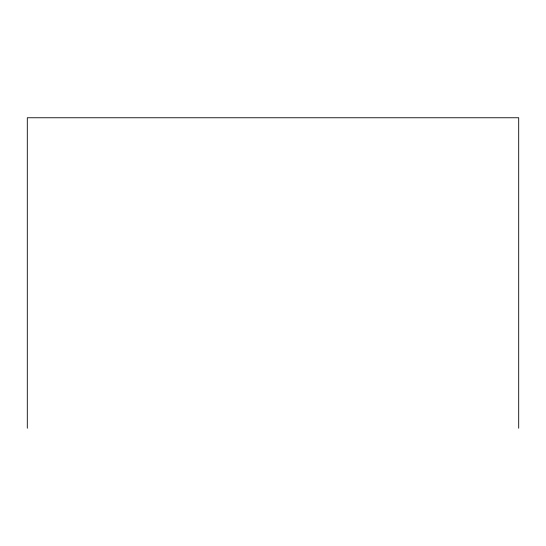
<?xml version="1.0" encoding="UTF-8"?>
<svg xmlns="http://www.w3.org/2000/svg" width="546" height="546" viewBox="0 0 546 546"><rect width="100%" height="100%" fill="white"/><g stroke="black" fill="none" stroke-linecap="round" stroke-linejoin="round"><path stroke-width="0.82" d="M518.7 428.241L518.7 117.759L27.3 117.759L27.3 428.241"/></g></svg>
